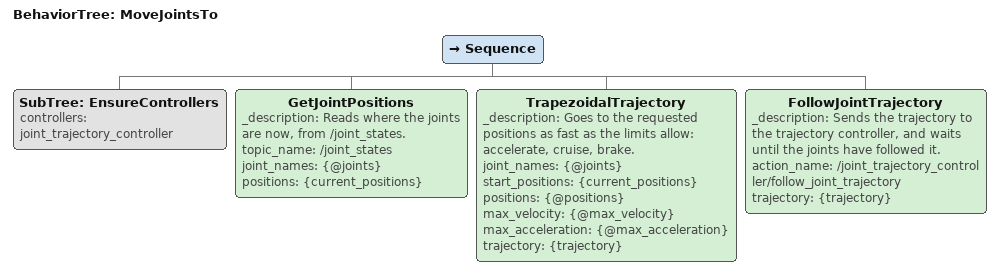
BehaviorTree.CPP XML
<?xml version="1.0" encoding="UTF-8"?>
<root BTCPP_format="4" main_tree_to_execute="MoveJointsTo">

  <BehaviorTree ID="MoveJointsTo" _description="Moves one or more joints to absolute positions, as fast as the limits allow, with the trajectory controller.">
    <Sequence>

      <!-- The motion is sent to the trajectory controller, so make sure that
           this is the controller driving the robot, and no other. -->
      <SubTree ID="EnsureControllers" controllers="joint_trajectory_controller"/>

      <!-- Where are we now? The trapezoid depends on the distance. -->
      <GetJointPositions _description="Reads where the joints are now, from /joint_states."
                         topic_name="/joint_states"
                         joint_names="{@joints}"
                         positions="{current_positions}"/>

      <TrapezoidalTrajectory _description="Goes to the requested positions as fast as the limits allow: accelerate, cruise, brake."
                             joint_names="{@joints}"
                             start_positions="{current_positions}"
                             positions="{@positions}"
                             max_velocity="{@max_velocity}"
                             max_acceleration="{@max_acceleration}"
                             trajectory="{trajectory}"/>
      <FollowJointTrajectory _description="Sends the trajectory to the trajectory controller, and waits until the joints have followed it."
                             action_name="/joint_trajectory_controller/follow_joint_trajectory"
                             trajectory="{trajectory}"/>

    </Sequence>
  </BehaviorTree>

  <!-- The payload of the objective, for editors: what each entry is, with an example. -->

</root>
